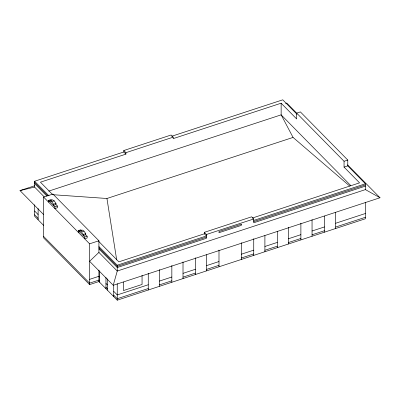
<?xml version="1.0" encoding="UTF-8"?>
<svg xmlns="http://www.w3.org/2000/svg" width="400" height="400" viewBox="0 0 400 400"><rect width="100%" height="100%" fill="white"/><g stroke="black" fill="none" stroke-linecap="round" stroke-linejoin="round"><path stroke-width="0.6" d="M365.405 202.29L365.405 218.745L117.245 300.175L98.91 281.55L89.605 284.6L43.625 237.895L43.625 197.11L52.93 194.055L98.91 240.76L98.91 252.415L89.605 261.295L113.23 285.295L117.245 271.04L117.245 265.215L98.91 246.59M52.7 194.645L40.435 182.185L125.91 154.135L123.795 151.985L123.795 150.53L171.085 135.015L173.2 137.16L173.2 138.62L281.145 103.195L296.66 118.955L296.66 113.13L300.385 111.91L347.775 160.05L347.775 165.875L365.405 183.785L365.405 189.61L380 197.755L113.23 285.295M44.2 196.84L34.595 187.085L34.595 181.255L123.795 151.985M171.675 136.275L282.755 99.825L296.945 114.24M123.795 150.53L125.91 152.68L173.2 137.16M43.625 214.59L20 190.59L34.82 185.725M285.585 103.44L286.77 103.055L344.05 161.27L344.05 167.095L359.565 182.855L252.21 218.085M48.735 191.115L281.145 114.85L350.805 185.61M48.56 202.125L48.56 200.375L51.045 199.56L51.865 200.395M49.97 201.81L49.97 200.645L52.455 199.83L54.215 200.86L55.98 203.41L55.98 204.575L57.39 206.01L57.39 207.755L54.91 208.57L54.91 206.825L48.56 200.375M49.97 200.645L51.735 201.675L54.215 200.86M55.98 204.575L53.5 205.39L53.5 204.225L55.98 203.41M54.91 206.825L57.39 206.01M53.485 194.75L106.94 198.49L293.06 137.42L349.66 186.005M78.32 232.355L78.32 230.605L80.805 229.79L81.65 230.65M79.73 230.875L82.215 230.06L83.975 231.095L85.74 233.64L85.74 234.805L83.26 235.62L83.26 234.455L81.495 231.905L79.73 230.875L79.73 232.04M81.495 231.905L83.975 231.095M83.26 234.455L85.74 233.64M84.67 237.055L87.15 236.24L87.15 237.985L84.67 238.8L84.67 237.055L78.32 230.605M43.625 197.11L89.605 243.815L98.91 240.76M344.05 161.27L347.775 160.05M344.05 167.095L347.775 165.875M117.245 265.215L206.445 235.945L204.33 233.795L204.33 232.34L251.62 216.82L253.735 218.97L253.735 222.76L365.405 186.115M204.33 233.795L118.855 261.845L98.7 241.375M204.33 232.34L206.445 234.49L253.735 218.97M253.735 220.43L365.405 183.785M206.445 237.11L117.245 266.38L98.91 247.755M253.735 221.595L365.405 184.95M89.605 279.36L98.91 276.305L99.615 277.02M365.405 189.61L117.245 271.04L98.91 252.415M148.265 284.75L117.245 294.93L113.72 291.35M159.435 281.085L171.84 277.015M183.01 273.35L195.415 269.28M206.585 265.615L218.99 261.545M241.325 254.215L253.735 250.145M264.9 246.48L277.31 242.405M288.475 238.745L300.885 234.67M312.05 231.005L324.46 226.935M335.625 223.27L365.405 213.5M148.265 288.54L117.245 298.715L113.72 295.135M159.435 284.875L171.84 280.8M183.01 277.14L195.415 273.065M206.585 269.4L218.99 265.33M241.325 258L253.735 253.93M264.9 250.265L277.31 246.195M288.475 242.53L300.885 238.46M312.05 234.795L324.46 230.725M335.625 227.06L365.405 217.285M20 190.59L34.595 187.085M347.61 164.855L380 197.755M34.595 181.255L49 195.89M34.595 182.42L47.69 195.725M85.455 234.52L87.15 236.24M34.595 183.585L46.82 196.005M98.91 248.92L117.245 267.545L206.445 238.275L206.445 234.49M34.595 210.97L38.12 214.555M105.965 283.47L107.375 284.9M34.595 214.76L38.12 218.34M99.615 280.81L98.91 280.09L89.605 283.145L43.625 236.44M105.965 287.255L107.375 288.69M43.62 225.385L34.595 216.215L34.595 204.745M51.735 201.675L53.5 204.225M293.06 137.42L281.145 114.85L281.145 103.195M106.94 198.49L116.705 259.97M335.625 212.365L335.625 228.515M324.46 216.03L324.46 232.18M312.05 219.565L312.05 236.25M300.885 223.16L300.885 239.915M288.475 227.23L288.475 243.985M277.31 231.5L277.31 247.65M264.9 235.57L264.9 251.725M253.735 238.7L253.735 255.385M241.325 242.7L241.325 259.46M218.99 250.03L218.99 266.785M206.585 254.71L206.585 270.86M195.415 257.765L195.415 274.525M183.01 261.91L183.01 278.595M171.84 265.5L171.84 282.26M159.435 269.575L159.435 286.33M148.265 273.24L148.265 289.995M142.06 275.3L142.06 284.455L123.45 290.565L123.45 282.02M125.91 152.68L125.91 154.135M117.245 283.72L117.245 300.175M113.72 285.29L113.72 296.59M107.375 278.84L107.375 290.145M105.965 277.41L105.965 288.71M99.615 270.96L99.615 282.265M98.91 270.075L98.91 281.55M89.605 243.815L89.605 284.6M38.12 208.495L38.12 219.795M241.325 224.21L218.99 231.535L218.99 232.7L241.325 225.375L241.325 224.21"/></g></svg>
